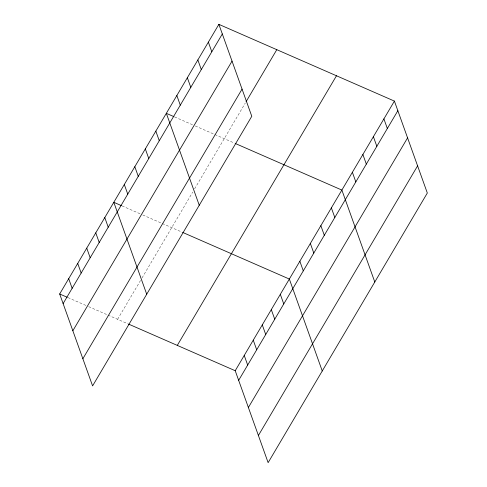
<?xml version="1.0" encoding="UTF-8"?>
<svg xmlns="http://www.w3.org/2000/svg" width="487" height="487" viewBox="0 0 487 487"><rect width="100%" height="100%" fill="white"/><g stroke="black" fill="none" stroke-linecap="round" stroke-linejoin="round"><path stroke-width="0.37" stroke-dasharray="2.44 1.83" d="M117.604 319.302L140.53 280.469M142.034 277.919L192.742 192.036M194.617 188.859L245.278 103.061M174.614 116.947L193.229 125.086M195.299 125.987L234.436 143.099M122.079 205.922L140.7 214.061M142.764 214.968L181.901 232.074M67.955 297.594L86.57 305.733M88.64 306.64L107.262 314.779M107.95 315.083L127.777 323.752"/><path stroke-width="0.73" d="M218.87 24.35L251.785 116.277L92.591 385.905L59.676 293.978L218.87 24.35L394.409 101.095L427.324 193.022L268.13 462.65L235.215 370.723L128.458 324.044M63.121 303.596L222.315 33.968M72.849 330.758L232.037 61.131M82.869 358.742L242.057 89.115M246.026 101.789L276.799 49.674M177.286 345.393L336.48 75.771M235.215 370.723L394.409 101.095M238.66 380.335L397.849 110.713M248.382 407.503L407.576 137.876M258.402 435.488L417.596 165.86M173.92 116.643L166.335 113.325L199.25 205.258M235.793 143.695L341.874 190.07L374.789 282.003M121.391 205.617L113.806 202.306L146.721 294.233M182.582 232.372L289.339 279.045L322.254 370.978M59.676 293.978L67.261 297.295M383.902 118.889L387.342 128.507M373.395 136.683L376.835 146.301M362.888 154.482L366.327 164.101M352.381 172.276L355.82 181.895M331.367 207.864L334.812 217.482M320.86 225.664L324.305 235.282M310.353 243.457L313.798 253.076M299.846 261.251L303.291 270.869M208.363 42.144L211.808 51.762M197.856 59.944L201.301 69.556M280.317 294.325L283.763 303.943M271.296 309.604L274.741 319.222M187.349 77.737L190.794 87.356M262.274 324.884L265.719 334.502M176.842 95.531L180.287 105.149M253.258 340.163L256.698 349.782M244.237 355.443L247.676 365.061M155.828 131.125L159.273 140.737M145.321 148.919L148.766 158.537M134.814 166.712L138.259 176.331M124.313 184.506L127.752 194.124M104.784 217.579L108.224 227.198M95.762 232.859L99.202 242.477M86.741 248.139L90.186 257.757M77.719 263.418L81.165 273.037M68.697 278.698L72.143 288.316"/></g></svg>
